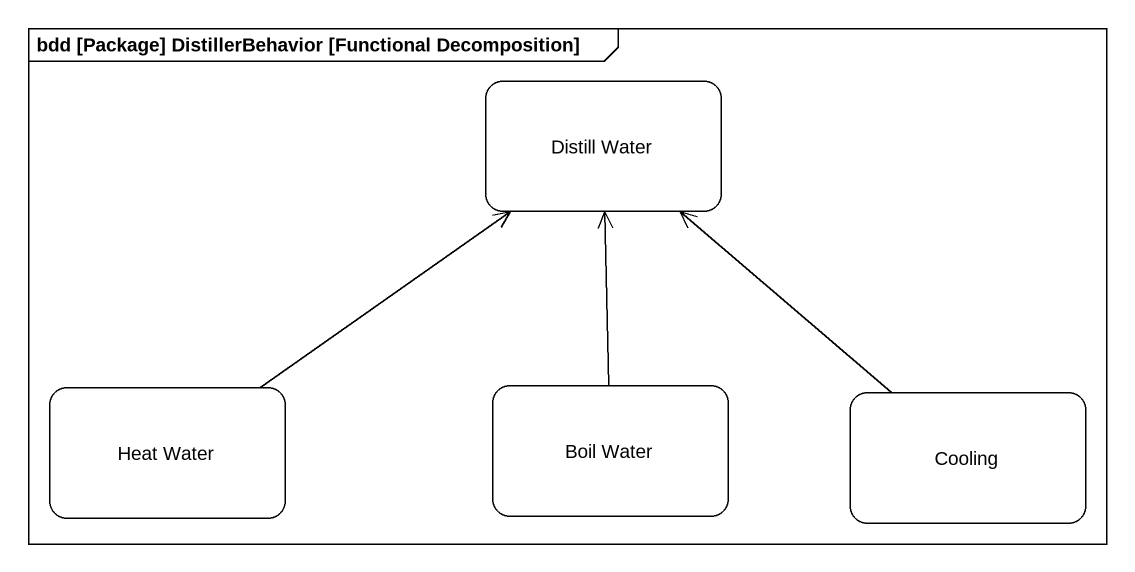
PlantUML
@startuml
mainframe bdd [Package] DistillerBehavior [Functional Decomposition]
hide empty description
state "Distill Water" as Distill_Water
state "Heat Water" as Heat_Water
state "Boil Water" as Boil_Water
state Cooling
Heat_Water -up-> Distill_Water
Boil_Water -up-> Distill_Water
Cooling -up-> Distill_Water
@enduml
